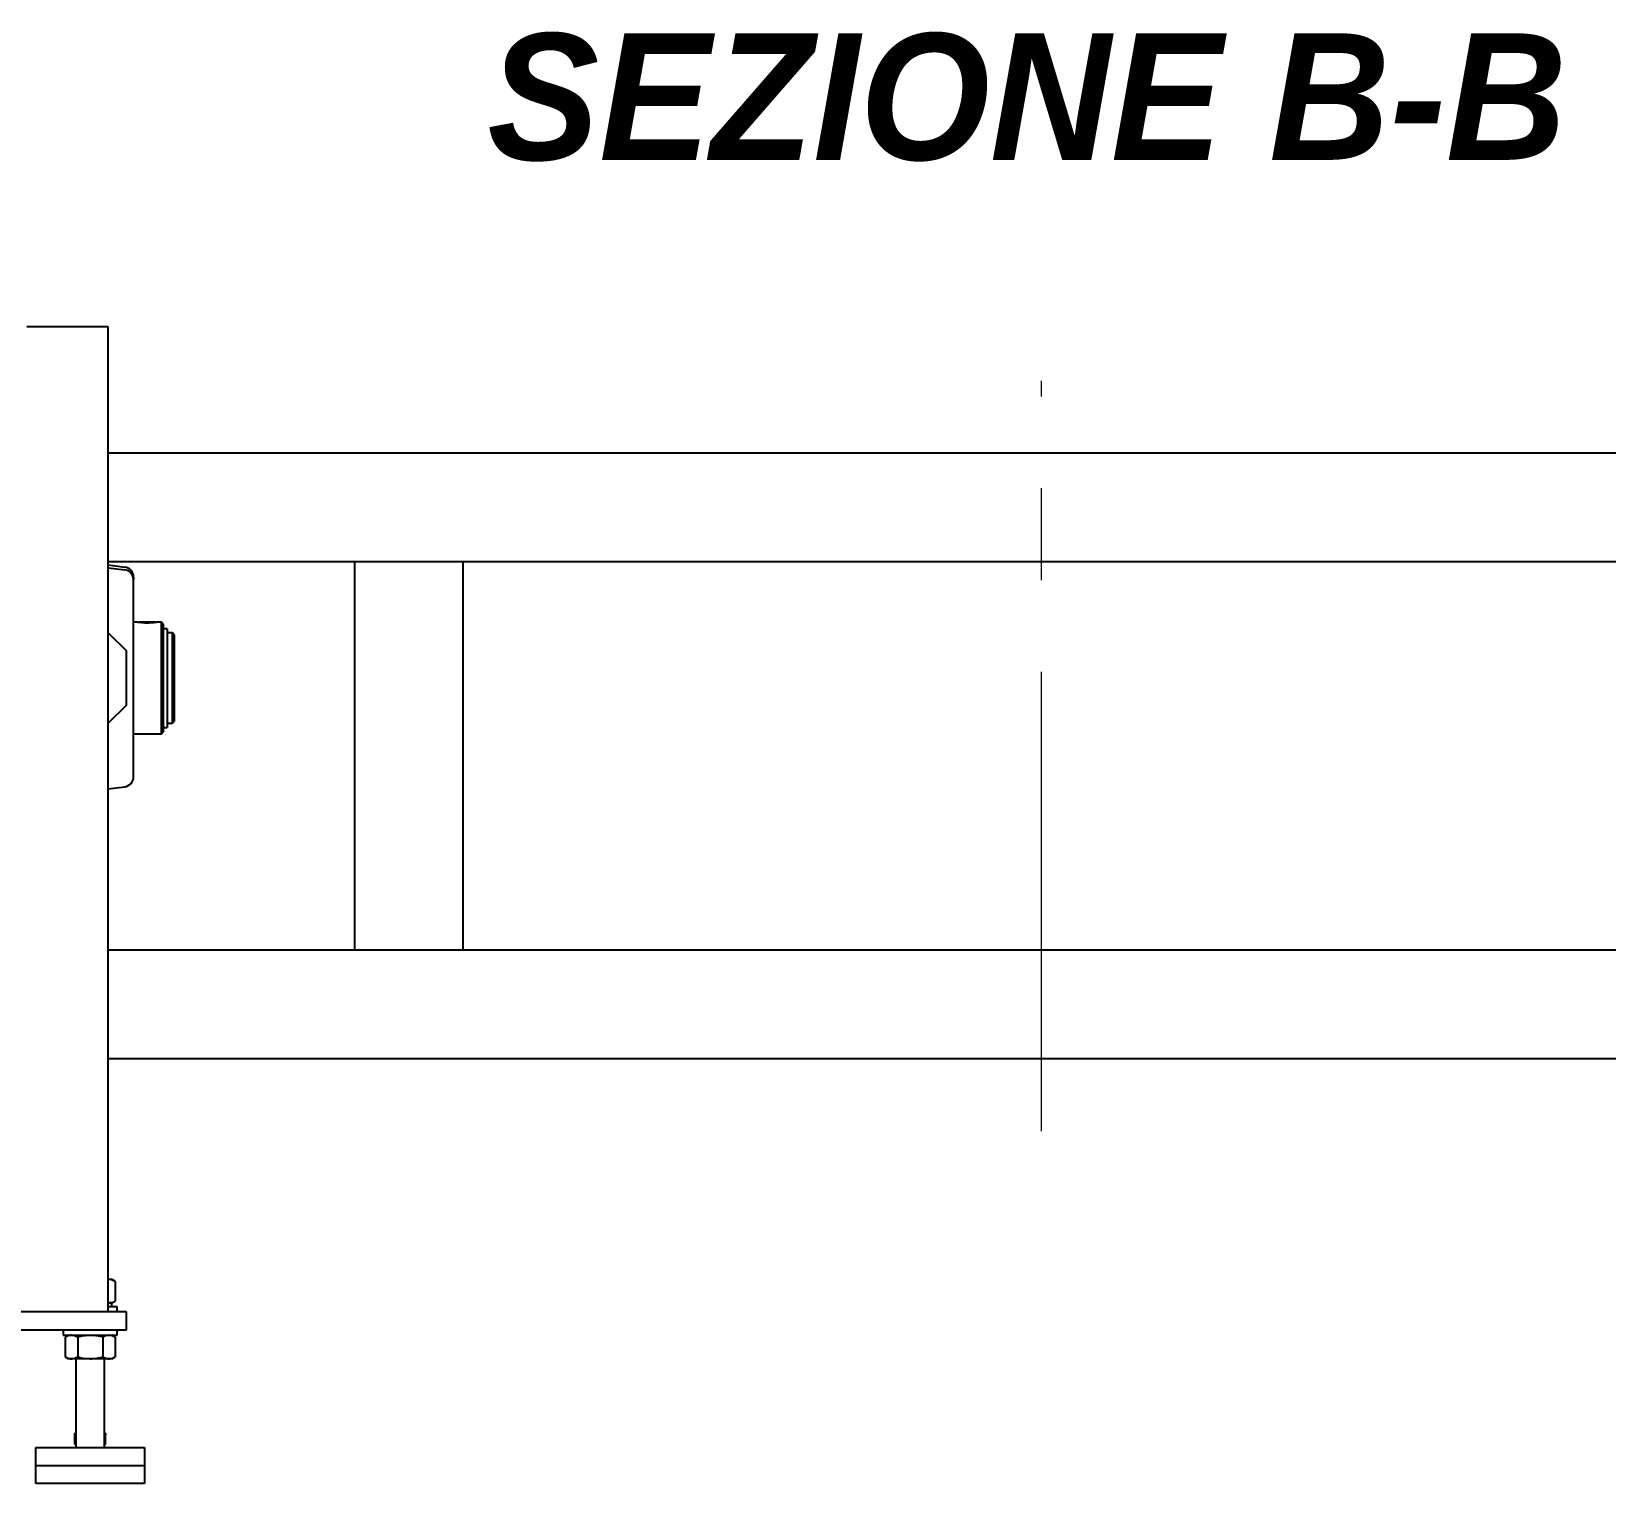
# Model space of a CAD drawing. Header units: millimetres. Extents: x 0 to 11880, y 0 to 8400.
# Drawn here: x 2021 to 2892, y 3836 to 4640 of the extents above; entities that cross this region are included whole.
import ezdxf

# ---------------------------------------------------------------- set-up
doc = ezdxf.new("R2010")
doc.units = ezdxf.units.MM
doc.header["$LTSCALE"] = 20
doc.linetypes.add('CENTERX2', pattern=[20.32, 12.7, -2.54, 2.54, -2.54])
doc.layers.add('ANNOTAZIONI', color=7, linetype='Continuous')
doc.styles.add('SLDTEXTSTYLE7', font='arialbi.ttf', dxfattribs={"width": 0.948})

msp = doc.modelspace()

# ---------------------------------------------------------------- linework, layer by layer
at = {"color": 7, "linetype": 'Continuous', "lineweight": 25}
for p, q in [((2063.02, 4476.22), (2018.02, 4476.22)), ((2063.02, 3931.22), (2063.02, 4476.22)), ((3096.02, 4406.22), (2063.02, 4406.22)), ((3096.02, 4346.22), (2063.02, 4346.22)), ((2063.02, 4344.43), (2072.1, 4343.23)), ((2063.02, 4342.87), (2072.19, 4341.66)), ((2199.52, 4131.22), (2199.52, 4346.22)), ((2201.55, 4346.22), (2199.52, 4346.22)), ((2259.52, 4346.22), (2257.49, 4346.22)), ((2259.52, 4131.22), (2259.52, 4346.22)), ((2077.02, 4337.62), (2077.02, 4336.13)), ((2077.02, 4227.2), (2077.02, 4336.13)), ((2079.01, 4312.72), (2077.02, 4312.72)), ((2080.3, 4312.72), (2080.13, 4312.56)), ((2088.94, 4312.72), (2080.3, 4312.72)), ((2089.11, 4312.56), (2088.94, 4312.72)), ((2092.52, 4312.72), (2090.29, 4312.72)), ((2093.62, 4311.62), (2092.52, 4312.72)), ((2092.52, 4281.82), (2092.52, 4312.72)), ((2063.02, 4306.82), (2073.02, 4296.82)), ((2093.62, 4281.82), (2093.62, 4311.62)), ((2095.62, 4309.11), (2093.62, 4309.11)), ((2095.62, 4309.11), (2095.62, 4254.52)), ((2098.52, 4306.82), (2095.77, 4306.82)), ((2095.77, 4256.82), (2095.77, 4306.82)), ((2099.52, 4305.82), (2098.52, 4306.82)), ((2098.52, 4281.82), (2098.52, 4306.82)), ((2099.52, 4305.82), (2099.52, 4281.82)), ((2073.02, 4266.82), (2073.02, 4296.82)), ((2092.52, 4250.92), (2092.52, 4281.82)), ((2093.62, 4252.02), (2093.62, 4281.82)), ((2098.52, 4256.82), (2098.52, 4281.82)), ((2099.52, 4281.82), (2099.52, 4257.82)), ((2073.02, 4266.82), (2063.02, 4256.82)), ((2092.52, 4250.92), (2093.62, 4252.02)), ((2093.62, 4254.52), (2095.62, 4254.52)), ((2095.77, 4256.82), (2098.52, 4256.82)), ((2098.52, 4256.82), (2099.52, 4257.82)), ((2077.02, 4250.92), (2092.52, 4250.92)), ((2063.02, 4220.49), (2072.19, 4221.7)), ((3096.02, 4131.22), (2063.02, 4131.22)), ((2201.55, 4131.22), (2199.52, 4131.22)), ((2259.52, 4131.22), (2257.49, 4131.22)), ((3096.02, 4071.22), (2063.02, 4071.22)), ((2063.41, 3949.12), (2063.02, 3949.12)), ((2065.02, 3949.12), (2063.41, 3949.12)), ((2066.88, 3948.05), (2065.02, 3949.12)), ((2066.88, 3948.05), (2066.88, 3937.19)), ((2073.02, 3931.22), (2013.02, 3931.22)), ((2063.02, 3936.18), (2063.41, 3936.12)), ((2063.41, 3936.12), (2063.02, 3936.12)), ((2063.02, 3936.12), (2065.02, 3936.12)), ((2063.02, 3934.22), (2068.02, 3934.22)), ((2065.02, 3936.12), (2063.41, 3936.12)), ((2065.02, 3936.12), (2066.88, 3937.19)), ((2065.02, 3934.22), (2065.02, 3936.12)), ((2068.02, 3931.22), (2068.02, 3934.22)), ((2073.02, 3921.22), (2073.02, 3931.22)), ((2013.02, 3921.22), (2073.02, 3921.22)), ((2038.02, 3921.22), (2038.02, 3918.22)), ((2068.02, 3918.22), (2068.02, 3921.22)), ((2038.02, 3918.22), (2068.02, 3918.22)), ((2041.02, 3918.22), (2039.16, 3917.15)), ((2039.16, 3917.15), (2039.16, 3906.29)), ((2046.09, 3917.15), (2046.09, 3906.29)), ((2059.95, 3917.15), (2059.95, 3906.29)), ((2066.88, 3917.15), (2065.02, 3918.22)), ((2066.88, 3917.15), (2066.88, 3906.29)), ((2039.16, 3906.29), (2041.02, 3905.22)), ((2042.63, 3905.22), (2041.02, 3905.22)), ((2053.02, 3905.22), (2042.63, 3905.22)), ((2045.02, 3905.22), (2045.02, 3856.22)), ((2063.41, 3905.22), (2053.02, 3905.22)), ((2061.02, 3856.22), (2061.02, 3905.22)), ((2065.02, 3905.22), (2063.41, 3905.22)), ((2065.02, 3905.22), (2066.88, 3906.29)), ((2044.79, 3864.02), (2044.52, 3863.86)), ((2045.02, 3863.24), (2044.52, 3863.1)), ((2044.52, 3857.77), (2044.52, 3863.1)), ((2045.02, 3864.02), (2044.79, 3864.02)), ((2061.25, 3864.02), (2061.02, 3864.02)), ((2061.52, 3863.1), (2061.02, 3863.23)), ((2061.52, 3863.86), (2061.25, 3864.02)), ((2061.52, 3857.77), (2061.52, 3863.1)), ((2023.02, 3846.22), (2023.02, 3856.22)), ((2023.02, 3856.22), (2053.02, 3856.22)), ((2045.02, 3857.77), (2044.52, 3857.77)), ((2053.02, 3856.22), (2083.02, 3856.22)), ((2061.52, 3857.77), (2061.02, 3857.77)), ((2083.02, 3856.22), (2083.02, 3846.22)), ((2023.02, 3836.22), (2023.02, 3846.22)), ((2023.02, 3846.22), (2083.02, 3846.22)), ((2083.02, 3846.22), (2083.02, 3836.22)), ((2083.02, 3836.22), (2023.02, 3836.22))]:
    msp.add_line(p, q, dxfattribs=at)
for centre, radius, start, end in [((2071.36, 4337.62), 5.66, 360, 82.5), ((2095.55, 4305.53), 0.215, 287.59734, 0), ((2095.55, 4258.1), 0.215, 0, 72.40266), ((2071.47, 4227.2), 5.55, 277.5, 0)]:
    msp.add_arc(centre, radius, start, end, dxfattribs=at)
for points, knots in [([(2077.02, 4336.13), (2077, 4336.47), (2076.95, 4337.44), (2076.37, 4338.97), (2075.15, 4340.44), (2073.68, 4341.35), (2072.63, 4341.57), (2072.19, 4341.66)], [0, 0, 0, 0, 0.128184, 0.36429, 0.599732, 0.834046, 1, 1, 1, 1]), ([(2090.29, 4312.72), (2090.24, 4312.71), (2090.14, 4312.69), (2089.33, 4312.58), (2088.08, 4312.43), (2086.4, 4312.3), (2084.44, 4312.25), (2082.44, 4312.32), (2080.68, 4312.48), (2079.48, 4312.64), (2078.92, 4312.72), (2078.99, 4312.71), (2079.01, 4312.71)], [0, 0, 0, 0, 0.092617, 0.186659, 0.286263, 0.394185, 0.509145, 0.627449, 0.745569, 0.859451, 0.96453, 1, 1, 1, 1]), ([(2063.41, 3949.12), (2063.33, 3949.12), (2063.2, 3949.13), (2063.07, 3949.1), (2063.02, 3949.08)], [0, 0, 0, 0, 0.626884, 1, 1, 1, 1]), ([(2066.88, 3948.05), (2066.31, 3948.35), (2065.18, 3948.95), (2064, 3949.06), (2063.41, 3949.12)], [0, 0, 0, 0, 0.495458, 1, 1, 1, 1]), ([(2063.41, 3936.12), (2063.49, 3936.12), (2064.12, 3936.13), (2065.29, 3936.36), (2066.34, 3936.91), (2066.88, 3937.19)], [0, 0, 0, 0, 0.070099, 0.530789, 1, 1, 1, 1]), ([(2042.63, 3918.22), (2042.54, 3918.22), (2041.92, 3918.21), (2040.75, 3917.97), (2039.7, 3917.42), (2039.16, 3917.15)], [0, 0, 0, 0, 0.070099, 0.530789, 1, 1, 1, 1]), ([(2046.09, 3917.15), (2045.53, 3917.45), (2044.39, 3918.05), (2043.22, 3918.16), (2042.63, 3918.22)], [0, 0, 0, 0, 0.495458, 1, 1, 1, 1]), ([(2053.02, 3918.22), (2051.28, 3918.1), (2048.93, 3917.94), (2046.67, 3917.31), (2046.09, 3917.15)], [0, 0, 0, 0, 0.7424487, 1, 1, 1, 1]), ([(2059.95, 3917.15), (2058.28, 3917.57), (2055.99, 3918.14), (2053.65, 3918.2), (2053.02, 3918.22)], [0, 0, 0, 0, 0.731366, 1, 1, 1, 1]), ([(2063.41, 3918.22), (2063.33, 3918.22), (2062.71, 3918.21), (2061.54, 3917.97), (2060.48, 3917.42), (2059.95, 3917.15)], [0, 0, 0, 0, 0.070099, 0.530789, 1, 1, 1, 1]), ([(2066.88, 3917.15), (2066.31, 3917.45), (2065.18, 3918.05), (2064, 3918.16), (2063.41, 3918.22)], [0, 0, 0, 0, 0.495458, 1, 1, 1, 1]), ([(2039.16, 3906.29), (2039.73, 3905.99), (2040.86, 3905.39), (2042.03, 3905.28), (2042.63, 3905.22)], [0, 0, 0, 0, 0.495458, 1, 1, 1, 1]), ([(2042.63, 3905.22), (2042.71, 3905.22), (2043.33, 3905.23), (2044.5, 3905.46), (2045.56, 3906.01), (2046.09, 3906.29)], [0, 0, 0, 0, 0.070099, 0.530789, 1, 1, 1, 1]), ([(2046.09, 3906.29), (2046.67, 3906.13), (2048.93, 3905.5), (2051.28, 3905.34), (2053.02, 3905.22)], [0, 0, 0, 0, 0.257551, 1, 1, 1, 1]), ([(2053.02, 3905.22), (2053.65, 3905.24), (2055.99, 3905.29), (2058.28, 3905.87), (2059.95, 3906.29)], [0, 0, 0, 0, 0.268634, 1, 1, 1, 1]), ([(2059.95, 3906.29), (2060.51, 3905.99), (2061.65, 3905.39), (2062.82, 3905.28), (2063.41, 3905.22)], [0, 0, 0, 0, 0.495458, 1, 1, 1, 1]), ([(2063.41, 3905.22), (2063.49, 3905.22), (2064.12, 3905.23), (2065.29, 3905.46), (2066.34, 3906.01), (2066.88, 3906.29)], [0, 0, 0, 0, 0.070099, 0.530789, 1, 1, 1, 1]), ([(2044.52, 3863.1), (2044.52, 3863.22), (2044.52, 3863.54), (2044.52, 3863.86), (2044.52, 3863.82), (2044.52, 3863.81)], [0, 0, 0, 0, 0.260824, 0.759869, 1, 1, 1, 1]), ([(2061.52, 3863.81), (2061.52, 3863.82), (2061.52, 3863.86), (2061.52, 3863.55), (2061.52, 3863.22), (2061.52, 3863.1)], [0, 0, 0, 0, 0.227284, 0.739167, 1, 1, 1, 1])]:
    msp.add_open_spline(points, degree=3, knots=knots, dxfattribs=at)
at = {"layer": 'ANNOTAZIONI', "linetype": 'CENTERX2', "lineweight": 18}
msp.add_line((2579.52, 4031.22), (2579.52, 4446.22), dxfattribs=at)

# ---------------------------------------------------------------- texts
at = {"layer": 'ANNOTAZIONI', "insert": (2571.55, 4638.49), "char_height": 70, "attachment_point": 2, "style": 'SLDTEXTSTYLE7'}
msp.add_mtext('SEZIONE B-B', dxfattribs=at)

doc.saveas('drawing.dxf')
